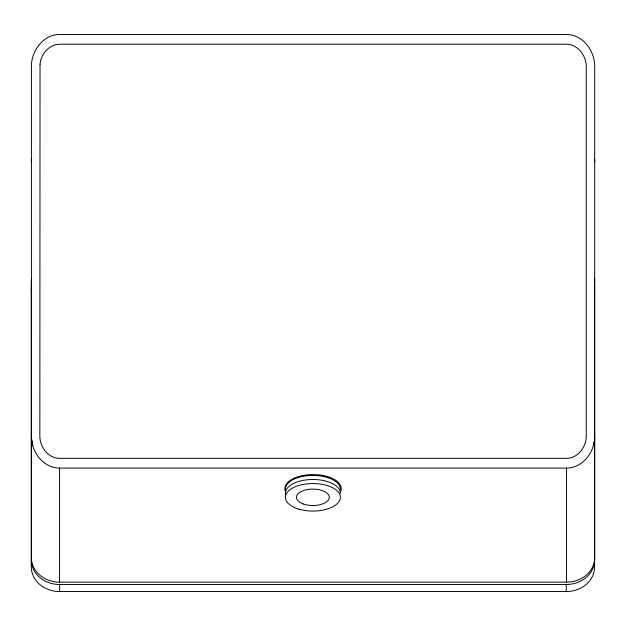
<?xml version="1.0" encoding="UTF-8"?>
<svg xmlns="http://www.w3.org/2000/svg" width="626" height="626" viewBox="0 0 626 626"><rect width="100%" height="100%" fill="white"/><g stroke="black" fill="none" stroke-linecap="round" stroke-linejoin="round"><path stroke-width="0.94" d="M593.292 445.524L594.457 441.244L594.7 435.571M594.457 441.244L594.7 438.059M31.394 435.571C30.956 451.291 42.865 468.091 59.556 468.091L566.538 468.091C581.617 468.123 593.166 454.093 594.457 439.82M59.556 582.157L566.538 582.157A28.162 24.391 0 0 0 594.7 557.766L594.7 67.201C595.138 51.379 583.15 34.461 566.35 34.461L59.744 34.461C42.944 34.461 30.956 51.379 31.394 67.201L31.394 557.766A28.162 24.391 0 0 0 59.556 582.157L59.556 468.091M31.3 559.941A28.35 24.555 0 0 0 59.65 584.496L566.256 584.496A28.35 24.555 0 0 0 594.606 559.941M31.543 280.479A28.162 24.391 0 0 0 31.3 283.664L31.3 566.984A28.35 24.555 0 0 0 59.65 591.539L566.256 591.539A28.35 24.555 0 0 0 594.606 566.984L594.606 283.664A28.162 24.391 0 0 0 594.364 280.479M31.394 438.059L32.802 445.524M566.538 468.091L566.538 582.157M566.256 584.496L566.256 591.539M59.65 584.496L59.65 591.539M31.636 439.82L31.636 441.244M594.364 287.522A28.162 24.391 0 0 1 594.606 290.707M31.3 290.707A28.162 24.391 0 0 1 31.543 287.522M594.457 158.574A28.35 24.555 0 0 1 594.7 161.782M594.457 278.28A28.35 24.555 0 0 1 594.7 281.481M31.394 281.481A28.35 24.555 0 0 1 31.636 278.28M31.394 161.782A28.35 24.555 0 0 1 31.636 158.574M285.589 491.786A28.162 14.085 0 0 1 312.264 474.571L319.573 474.946A28.162 14.085 0 0 1 340.442 491.911M285.613 490.972A27.505 13.756 0 0 1 311.091 475.455A27.505 13.756 0 0 1 340.395 489.18M285.613 495.041A27.505 13.756 0 0 1 311.091 479.516A27.505 13.756 0 0 1 340.395 493.241M40.033 64.204L39.845 435.25C39.422 446.448 47.912 458.482 59.838 458.342L566.256 458.342C578.174 458.482 586.672 446.448 586.249 435.25L586.249 67.522C586.679 56.215 578.103 44.078 566.068 44.219L60.026 44.219C49.266 44.07 40.94 54.016 40.033 64.204M303.281 503.977A16.433 8.216 0 0 0 329.229 498.132A16.433 8.216 0 0 0 306.145 489.822A16.433 8.216 0 0 0 303.281 503.977M299.134 509.22A27.505 13.756 0 0 0 340.395 497.31A27.505 13.756 0 0 0 299.134 485.4A27.505 13.756 0 0 0 299.134 509.22"/></g></svg>
